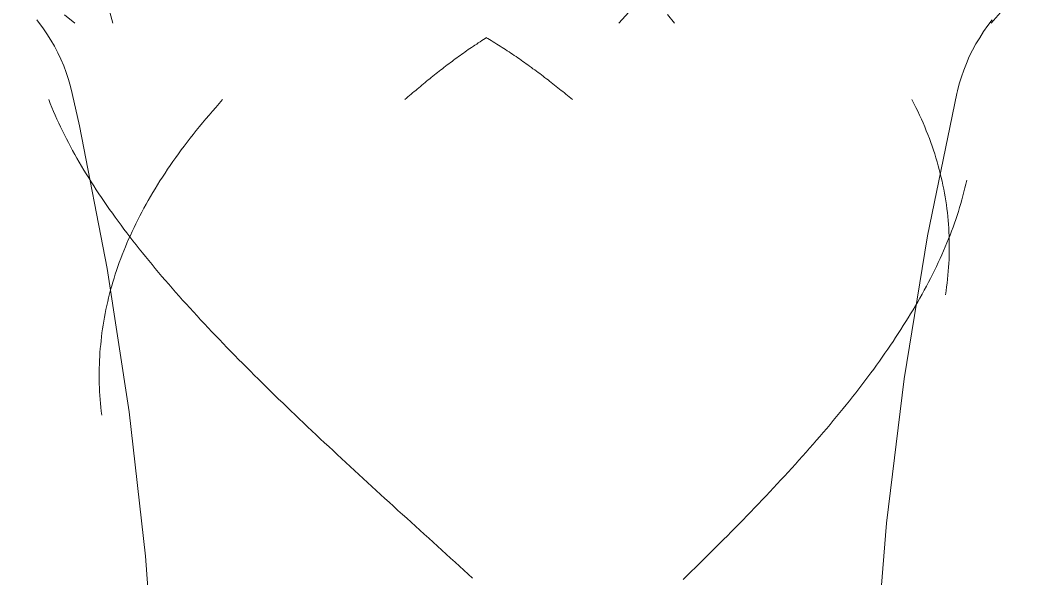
# Model space of a CAD drawing. Header units: inches. Extents: x -26493 to -10162, y -132 to 713.
# Drawn here: x -24962.08 to -24951.04, y 107.49 to 113.66 of the extents above; entities that cross this region are included whole.
import ezdxf

# ---------------------------------------------------------------- set-up
doc = ezdxf.new("R2010")
doc.units = ezdxf.units.IN
doc.header["$MEASUREMENT"] = 0
doc.layers.add('A-WALL-PATT', color=111, linetype='Continuous', lineweight=13)
doc.layers.add('Q-SPCQ', color=91, linetype='Continuous', lineweight=9)

# ---------------------------------------------------------------- blocks, each defined once
blk = doc.blocks.new('FP_65-Section 13')
at = {"layer": 'Q-SPCQ', "flags": 128}
for points in [[(-24960.607, 101.312), (-24960.53, 102.917), (-24960.519, 104.523), (-24960.571, 106.128), (-24960.688, 107.73), (-24960.868, 109.325), (-24961.112, 110.913), (-24961.42, 112.489), (-24961.499, 112.849)], [(-24951.714, 112.849), (-24952.036, 111.275), (-24952.295, 109.69), (-24952.49, 108.096), (-24952.621, 106.496), (-24952.688, 104.891), (-24952.691, 103.285), (-24952.63, 101.68), (-24952.607, 101.312)]]:
    blk.add_lwpolyline(points, dxfattribs=at)
blk = doc.blocks.new('FP_66-Section 13')
at = {"layer": 'Q-SPCQ'}
for p, q in [((-24961.76, 112.781), (-24961.743, 112.738)), ((-24959.836, 112.781), (-24959.874, 112.738)), ((-24952.209, 112.781), (-24952.187, 112.738)), ((-24961.743, 112.738), (-24961.725, 112.694)), ((-24961.725, 112.694), (-24961.707, 112.651)), ((-24961.707, 112.651), (-24961.688, 112.608)), ((-24959.949, 112.653), (-24959.986, 112.61)), ((-24959.912, 112.695), (-24959.949, 112.653)), ((-24959.874, 112.738), (-24959.912, 112.695)), ((-24952.187, 112.738), (-24952.166, 112.695)), ((-24952.166, 112.695), (-24952.145, 112.652)), ((-24952.145, 112.652), (-24952.125, 112.609)), ((-24961.688, 112.608), (-24961.669, 112.565)), ((-24961.669, 112.565), (-24961.649, 112.521)), ((-24961.649, 112.521), (-24961.628, 112.478)), ((-24960.058, 112.524), (-24960.093, 112.482)), ((-24960.023, 112.567), (-24960.058, 112.524)), ((-24959.986, 112.61), (-24960.023, 112.567)), ((-24952.125, 112.609), (-24952.105, 112.566)), ((-24952.105, 112.566), (-24952.086, 112.523)), ((-24952.086, 112.523), (-24952.068, 112.48)), ((-24961.628, 112.478), (-24961.607, 112.435)), ((-24961.607, 112.435), (-24961.586, 112.391)), ((-24960.128, 112.439), (-24960.162, 112.396)), ((-24960.093, 112.482), (-24960.128, 112.439)), ((-24952.068, 112.48), (-24952.051, 112.437)), ((-24952.051, 112.437), (-24952.034, 112.394)), ((-24961.586, 112.391), (-24961.564, 112.348)), ((-24961.564, 112.348), (-24961.542, 112.305)), ((-24961.542, 112.305), (-24961.519, 112.261)), ((-24960.229, 112.31), (-24960.261, 112.267)), ((-24960.196, 112.353), (-24960.229, 112.31)), ((-24960.162, 112.396), (-24960.196, 112.353)), ((-24952.034, 112.394), (-24952.017, 112.351)), ((-24952.017, 112.351), (-24952.001, 112.308)), ((-24952.001, 112.308), (-24951.986, 112.265)), ((-24961.519, 112.261), (-24961.495, 112.218)), ((-24961.495, 112.218), (-24961.471, 112.175)), ((-24960.293, 112.225), (-24960.325, 112.182)), ((-24960.261, 112.267), (-24960.293, 112.225)), ((-24951.986, 112.265), (-24951.971, 112.222)), ((-24951.971, 112.222), (-24951.957, 112.179)), ((-24961.471, 112.175), (-24961.447, 112.131)), ((-24961.447, 112.131), (-24961.422, 112.088)), ((-24961.422, 112.088), (-24961.396, 112.044)), ((-24960.386, 112.096), (-24960.416, 112.053)), ((-24960.355, 112.139), (-24960.386, 112.096)), ((-24960.325, 112.182), (-24960.355, 112.139)), ((-24951.957, 112.179), (-24951.944, 112.135)), ((-24951.944, 112.135), (-24951.931, 112.092)), ((-24951.931, 112.092), (-24951.919, 112.049)), ((-24961.396, 112.044), (-24961.371, 112.001)), ((-24961.371, 112.001), (-24961.344, 111.958)), ((-24960.445, 112.01), (-24960.473, 111.967)), ((-24960.416, 112.053), (-24960.445, 112.01)), ((-24951.919, 112.049), (-24951.907, 112.006)), ((-24951.907, 112.006), (-24951.896, 111.963)), ((-24961.344, 111.958), (-24961.317, 111.914)), ((-24961.317, 111.914), (-24961.29, 111.871)), ((-24961.29, 111.871), (-24961.262, 111.827)), ((-24960.529, 111.881), (-24960.556, 111.838)), ((-24960.501, 111.924), (-24960.529, 111.881)), ((-24960.473, 111.967), (-24960.501, 111.924)), ((-24951.896, 111.963), (-24951.885, 111.92)), ((-24951.885, 111.92), (-24951.876, 111.877)), ((-24951.876, 111.877), (-24951.866, 111.834)), ((-24951.603, 111.89), (-24951.613, 111.846)), ((-24961.262, 111.827), (-24961.234, 111.784)), ((-24961.234, 111.784), (-24961.205, 111.74)), ((-24960.608, 111.752), (-24960.634, 111.709)), ((-24960.582, 111.795), (-24960.608, 111.752)), ((-24960.556, 111.838), (-24960.582, 111.795)), ((-24951.866, 111.834), (-24951.858, 111.79)), ((-24951.858, 111.79), (-24951.849, 111.747)), ((-24951.849, 111.747), (-24951.842, 111.704)), ((-24951.634, 111.76), (-24951.645, 111.716)), ((-24951.623, 111.803), (-24951.634, 111.76)), ((-24951.613, 111.846), (-24951.623, 111.803)), ((-24961.205, 111.74), (-24961.176, 111.697)), ((-24961.176, 111.697), (-24961.147, 111.653)), ((-24961.147, 111.653), (-24961.117, 111.61)), ((-24960.658, 111.666), (-24960.683, 111.623)), ((-24960.634, 111.709), (-24960.658, 111.666)), ((-24951.842, 111.704), (-24951.835, 111.661)), ((-24951.835, 111.661), (-24951.828, 111.618)), ((-24951.657, 111.673), (-24951.67, 111.63)), ((-24951.645, 111.716), (-24951.657, 111.673)), ((-24961.117, 111.61), (-24961.086, 111.566)), ((-24961.086, 111.566), (-24961.055, 111.523)), ((-24960.729, 111.537), (-24960.752, 111.494)), ((-24960.706, 111.58), (-24960.729, 111.537)), ((-24960.683, 111.623), (-24960.706, 111.58)), ((-24951.828, 111.618), (-24951.823, 111.574)), ((-24951.823, 111.574), (-24951.817, 111.531)), ((-24951.817, 111.531), (-24951.813, 111.488)), ((-24951.696, 111.543), (-24951.71, 111.499)), ((-24951.683, 111.586), (-24951.696, 111.543)), ((-24951.67, 111.63), (-24951.683, 111.586)), ((-24961.055, 111.523), (-24961.024, 111.479)), ((-24961.024, 111.479), (-24960.992, 111.436)), ((-24960.992, 111.436), (-24960.96, 111.392)), ((-24960.774, 111.451), (-24960.795, 111.408)), ((-24960.752, 111.494), (-24960.774, 111.451)), ((-24951.813, 111.488), (-24951.809, 111.445)), ((-24951.809, 111.445), (-24951.805, 111.401)), ((-24951.725, 111.456), (-24951.74, 111.412)), ((-24951.71, 111.499), (-24951.725, 111.456)), ((-24960.96, 111.392), (-24960.928, 111.349)), ((-24960.928, 111.349), (-24960.895, 111.305)), ((-24960.837, 111.322), (-24960.856, 111.279)), ((-24960.816, 111.365), (-24960.837, 111.322)), ((-24960.795, 111.408), (-24960.816, 111.365)), ((-24951.805, 111.401), (-24951.802, 111.358)), ((-24951.802, 111.358), (-24951.8, 111.315)), ((-24951.8, 111.315), (-24951.798, 111.272)), ((-24951.771, 111.326), (-24951.788, 111.282)), ((-24951.755, 111.369), (-24951.771, 111.326)), ((-24951.74, 111.412), (-24951.755, 111.369)), ((-24960.895, 111.305), (-24960.861, 111.262)), ((-24960.876, 111.236), (-24960.894, 111.193)), ((-24960.856, 111.279), (-24960.876, 111.236)), ((-24960.861, 111.262), (-24960.828, 111.218)), ((-24960.828, 111.218), (-24960.794, 111.174)), ((-24951.823, 111.195), (-24951.841, 111.152)), ((-24951.805, 111.239), (-24951.823, 111.195)), ((-24951.788, 111.282), (-24951.805, 111.239)), ((-24951.798, 111.272), (-24951.797, 111.228)), ((-24951.797, 111.228), (-24951.796, 111.185)), ((-24960.93, 111.107), (-24960.947, 111.064)), ((-24960.912, 111.15), (-24960.93, 111.107)), ((-24960.894, 111.193), (-24960.912, 111.15)), ((-24960.794, 111.174), (-24960.759, 111.131)), ((-24960.759, 111.131), (-24960.724, 111.087)), ((-24960.724, 111.087), (-24960.689, 111.044)), ((-24951.86, 111.108), (-24951.879, 111.065)), ((-24951.841, 111.152), (-24951.86, 111.108)), ((-24951.797, 111.098), (-24951.798, 111.055)), ((-24951.796, 111.142), (-24951.797, 111.098)), ((-24951.796, 111.185), (-24951.796, 111.142)), ((-24960.979, 110.977), (-24960.994, 110.934)), ((-24960.963, 111.021), (-24960.979, 110.977)), ((-24960.947, 111.064), (-24960.963, 111.021)), ((-24960.689, 111.044), (-24960.653, 111)), ((-24960.653, 111), (-24960.617, 110.956)), ((-24951.919, 110.978), (-24951.939, 110.934)), ((-24951.899, 111.021), (-24951.919, 110.978)), ((-24951.879, 111.065), (-24951.899, 111.021)), ((-24951.799, 111.012), (-24951.801, 110.968)), ((-24951.798, 111.055), (-24951.799, 111.012)), ((-24961.009, 110.891), (-24961.023, 110.848)), ((-24960.994, 110.934), (-24961.009, 110.891)), ((-24960.617, 110.956), (-24960.581, 110.913)), ((-24960.581, 110.913), (-24960.544, 110.869)), ((-24960.544, 110.869), (-24960.507, 110.825)), ((-24951.96, 110.89), (-24951.982, 110.847)), ((-24951.939, 110.934), (-24951.96, 110.89)), ((-24951.807, 110.882), (-24951.811, 110.838)), ((-24951.804, 110.925), (-24951.807, 110.882)), ((-24951.801, 110.968), (-24951.804, 110.925)), ((-24961.05, 110.762), (-24961.063, 110.719)), ((-24961.037, 110.805), (-24961.05, 110.762)), ((-24961.023, 110.848), (-24961.037, 110.805)), ((-24960.507, 110.825), (-24960.47, 110.782)), ((-24960.47, 110.782), (-24960.432, 110.738)), ((-24952.027, 110.76), (-24952.05, 110.716)), ((-24952.004, 110.803), (-24952.027, 110.76)), ((-24951.982, 110.847), (-24952.004, 110.803)), ((-24951.815, 110.795), (-24951.82, 110.751)), ((-24951.811, 110.838), (-24951.815, 110.795)), ((-24961.075, 110.675), (-24961.086, 110.632)), ((-24961.063, 110.719), (-24961.075, 110.675)), ((-24960.432, 110.738), (-24960.394, 110.694)), ((-24960.394, 110.694), (-24960.356, 110.651)), ((-24960.356, 110.651), (-24960.317, 110.607)), ((-24952.073, 110.673), (-24952.097, 110.629)), ((-24952.05, 110.716), (-24952.073, 110.673)), ((-24951.831, 110.665), (-24951.838, 110.621)), ((-24951.826, 110.708), (-24951.831, 110.665)), ((-24951.82, 110.751), (-24951.826, 110.708)), ((-24961.107, 110.546), (-24961.117, 110.503)), ((-24961.097, 110.589), (-24961.107, 110.546)), ((-24961.086, 110.632), (-24961.097, 110.589)), ((-24960.317, 110.607), (-24960.278, 110.563)), ((-24960.278, 110.563), (-24960.239, 110.52)), ((-24952.146, 110.542), (-24952.172, 110.498)), ((-24952.122, 110.585), (-24952.146, 110.542)), ((-24952.097, 110.629), (-24952.122, 110.585)), ((-24961.127, 110.459), (-24961.135, 110.416)), ((-24961.117, 110.503), (-24961.127, 110.459)), ((-24960.239, 110.52), (-24960.199, 110.476)), ((-24960.199, 110.476), (-24960.159, 110.432)), ((-24960.159, 110.432), (-24960.119, 110.388)), ((-24952.197, 110.455), (-24952.224, 110.411)), ((-24952.172, 110.498), (-24952.197, 110.455)), ((-24961.151, 110.33), (-24961.158, 110.286)), ((-24961.143, 110.373), (-24961.151, 110.33)), ((-24961.135, 110.416), (-24961.143, 110.373)), ((-24960.119, 110.388), (-24960.079, 110.345)), ((-24960.079, 110.345), (-24960.038, 110.301)), ((-24952.277, 110.324), (-24952.305, 110.28)), ((-24952.25, 110.367), (-24952.277, 110.324)), ((-24952.224, 110.411), (-24952.25, 110.367)), ((-24961.165, 110.243), (-24961.171, 110.2)), ((-24961.158, 110.286), (-24961.165, 110.243)), ((-24960.038, 110.301), (-24959.997, 110.257)), ((-24959.997, 110.257), (-24959.956, 110.213)), ((-24959.956, 110.213), (-24959.914, 110.17)), ((-24952.333, 110.236), (-24952.361, 110.193)), ((-24952.305, 110.28), (-24952.333, 110.236)), ((-24961.181, 110.113), (-24961.185, 110.07)), ((-24961.176, 110.157), (-24961.181, 110.113)), ((-24961.171, 110.2), (-24961.176, 110.157)), ((-24959.914, 110.17), (-24959.872, 110.126)), ((-24959.872, 110.126), (-24959.83, 110.082)), ((-24952.419, 110.105), (-24952.448, 110.062)), ((-24952.39, 110.149), (-24952.419, 110.105)), ((-24952.361, 110.193), (-24952.39, 110.149)), ((-24961.193, 109.983), (-24961.195, 109.94)), ((-24961.189, 110.027), (-24961.193, 109.983)), ((-24961.185, 110.07), (-24961.189, 110.027)), ((-24959.83, 110.082), (-24959.788, 110.038)), ((-24959.788, 110.038), (-24959.745, 109.994)), ((-24959.745, 109.994), (-24959.702, 109.951)), ((-24952.478, 110.018), (-24952.508, 109.974)), ((-24952.448, 110.062), (-24952.478, 110.018)), ((-24961.198, 109.897), (-24961.199, 109.853)), ((-24961.195, 109.94), (-24961.198, 109.897)), ((-24959.702, 109.951), (-24959.659, 109.907)), ((-24959.659, 109.907), (-24959.616, 109.863)), ((-24952.57, 109.887), (-24952.602, 109.843)), ((-24952.539, 109.93), (-24952.57, 109.887)), ((-24952.508, 109.974), (-24952.539, 109.93)), ((-24961.199, 109.853), (-24961.201, 109.81)), ((-24961.201, 109.81), (-24961.201, 109.767)), ((-24961.201, 109.767), (-24961.201, 109.723)), ((-24959.616, 109.863), (-24959.572, 109.819)), ((-24959.572, 109.819), (-24959.529, 109.775)), ((-24959.529, 109.775), (-24959.485, 109.731)), ((-24952.633, 109.799), (-24952.666, 109.756)), ((-24952.602, 109.843), (-24952.633, 109.799)), ((-24961.201, 109.723), (-24961.201, 109.68)), ((-24961.201, 109.68), (-24961.2, 109.637)), ((-24959.485, 109.731), (-24959.44, 109.687)), ((-24959.44, 109.687), (-24959.396, 109.644)), ((-24952.731, 109.668), (-24952.765, 109.624)), ((-24952.698, 109.712), (-24952.731, 109.668)), ((-24952.666, 109.756), (-24952.698, 109.712)), ((-24961.2, 109.637), (-24961.199, 109.593)), ((-24961.199, 109.593), (-24961.197, 109.55)), ((-24961.197, 109.55), (-24961.194, 109.507)), ((-24959.396, 109.644), (-24959.351, 109.6)), ((-24959.351, 109.6), (-24959.307, 109.556)), ((-24959.307, 109.556), (-24959.262, 109.512)), ((-24952.798, 109.58), (-24952.832, 109.537)), ((-24952.765, 109.624), (-24952.798, 109.58)), ((-24961.194, 109.507), (-24961.191, 109.463)), ((-24961.191, 109.463), (-24961.188, 109.42)), ((-24959.262, 109.512), (-24959.216, 109.468)), ((-24959.216, 109.468), (-24959.171, 109.424)), ((-24952.901, 109.449), (-24952.936, 109.405)), ((-24952.867, 109.493), (-24952.901, 109.449)), ((-24952.832, 109.537), (-24952.867, 109.493)), ((-24961.188, 109.42), (-24961.184, 109.376)), ((-24961.184, 109.376), (-24961.179, 109.333)), ((-24961.179, 109.333), (-24961.174, 109.29)), ((-24959.171, 109.424), (-24959.125, 109.38)), ((-24959.125, 109.38), (-24959.08, 109.336)), ((-24959.08, 109.336), (-24959.034, 109.292)), ((-24953.007, 109.318), (-24953.043, 109.274)), ((-24952.972, 109.362), (-24953.007, 109.318)), ((-24952.936, 109.405), (-24952.972, 109.362)), ((-24959.034, 109.292), (-24958.988, 109.248)), ((-24958.988, 109.248), (-24958.942, 109.205)), ((-24953.08, 109.23), (-24953.116, 109.186)), ((-24953.043, 109.274), (-24953.08, 109.23)), ((-24958.942, 109.205), (-24958.895, 109.161)), ((-24958.895, 109.161), (-24958.849, 109.117)), ((-24958.849, 109.117), (-24958.802, 109.073)), ((-24953.191, 109.099), (-24953.228, 109.055)), ((-24953.153, 109.142), (-24953.191, 109.099)), ((-24953.116, 109.186), (-24953.153, 109.142)), ((-24958.802, 109.073), (-24958.755, 109.029)), ((-24958.755, 109.029), (-24958.708, 108.985)), ((-24953.266, 109.011), (-24953.304, 108.967)), ((-24953.228, 109.055), (-24953.266, 109.011)), ((-24958.708, 108.985), (-24958.661, 108.941)), ((-24958.661, 108.941), (-24958.614, 108.897)), ((-24958.614, 108.897), (-24958.567, 108.853)), ((-24953.381, 108.879), (-24953.42, 108.835)), ((-24953.343, 108.923), (-24953.381, 108.879)), ((-24953.304, 108.967), (-24953.343, 108.923)), ((-24958.567, 108.853), (-24958.52, 108.809)), ((-24958.52, 108.809), (-24958.472, 108.765)), ((-24953.46, 108.791), (-24953.499, 108.748)), ((-24953.42, 108.835), (-24953.46, 108.791)), ((-24958.472, 108.765), (-24958.425, 108.721)), ((-24958.425, 108.721), (-24958.377, 108.677)), ((-24958.377, 108.677), (-24958.329, 108.633)), ((-24953.579, 108.66), (-24953.619, 108.616)), ((-24953.539, 108.704), (-24953.579, 108.66)), ((-24953.499, 108.748), (-24953.539, 108.704)), ((-24958.329, 108.633), (-24958.281, 108.589)), ((-24958.281, 108.589), (-24958.233, 108.545)), ((-24958.233, 108.545), (-24958.185, 108.501)), ((-24953.66, 108.572), (-24953.701, 108.528)), ((-24953.619, 108.616), (-24953.66, 108.572)), ((-24958.185, 108.501), (-24958.137, 108.457)), ((-24958.137, 108.457), (-24958.089, 108.413)), ((-24953.783, 108.44), (-24953.824, 108.396)), ((-24953.742, 108.484), (-24953.783, 108.44)), ((-24953.701, 108.528), (-24953.742, 108.484)), ((-24958.089, 108.413), (-24958.041, 108.369)), ((-24958.041, 108.369), (-24957.992, 108.325)), ((-24957.992, 108.325), (-24957.944, 108.281)), ((-24953.866, 108.352), (-24953.908, 108.308)), ((-24953.824, 108.396), (-24953.866, 108.352)), ((-24957.944, 108.281), (-24957.896, 108.236)), ((-24957.896, 108.236), (-24957.847, 108.192)), ((-24953.993, 108.22), (-24954.035, 108.176)), ((-24953.95, 108.264), (-24953.993, 108.22)), ((-24953.908, 108.308), (-24953.95, 108.264)), ((-24957.847, 108.192), (-24957.799, 108.148)), ((-24957.799, 108.148), (-24957.75, 108.104)), ((-24957.75, 108.104), (-24957.702, 108.06)), ((-24954.078, 108.132), (-24954.121, 108.088)), ((-24954.035, 108.176), (-24954.078, 108.132)), ((-24957.702, 108.06), (-24957.653, 108.016)), ((-24957.653, 108.016), (-24957.605, 107.972)), ((-24954.208, 108), (-24954.251, 107.956)), ((-24954.164, 108.044), (-24954.208, 108)), ((-24954.121, 108.088), (-24954.164, 108.044)), ((-24957.605, 107.972), (-24957.556, 107.928)), ((-24957.556, 107.928), (-24957.507, 107.884)), ((-24957.507, 107.884), (-24957.459, 107.84)), ((-24954.295, 107.912), (-24954.339, 107.868)), ((-24954.251, 107.956), (-24954.295, 107.912)), ((-24957.459, 107.84), (-24957.41, 107.796)), ((-24957.41, 107.796), (-24957.361, 107.751)), ((-24954.427, 107.78), (-24954.472, 107.736)), ((-24954.383, 107.824), (-24954.427, 107.78)), ((-24954.339, 107.868), (-24954.383, 107.824)), ((-24957.361, 107.751), (-24957.313, 107.707)), ((-24957.313, 107.707), (-24957.264, 107.663)), ((-24957.264, 107.663), (-24957.216, 107.619)), ((-24954.516, 107.692), (-24954.561, 107.648)), ((-24954.472, 107.736), (-24954.516, 107.692)), ((-24957.216, 107.619), (-24957.167, 107.575)), ((-24957.167, 107.575), (-24957.118, 107.531)), ((-24954.651, 107.56), (-24954.696, 107.516)), ((-24954.606, 107.604), (-24954.651, 107.56)), ((-24954.561, 107.648), (-24954.606, 107.604)), ((-24957.118, 107.531), (-24957.07, 107.487)), ((-24954.696, 107.516), (-24954.741, 107.472))]:
    blk.add_line(p, q, dxfattribs=at)
blk = doc.blocks.new('FP_68-Section 13')
at = {"layer": 'Q-SPCQ'}
for p, q in [((-24961.083, 113.748), (-24961.052, 113.625)), ((-24955.34, 113.748), (-24955.451, 113.625)), ((-24951.228, 113.743), (-24951.334, 113.625)), ((-24961.584, 113.72), (-24961.471, 113.625)), ((-24954.914, 113.722), (-24954.835, 113.625))]:
    blk.add_line(p, q, dxfattribs=at)
blk = doc.blocks.new('FP_69-Section 13')
at = {"layer": 'Q-SPCQ', "flags": 128}
for points in [[(-24961.499, 112.849), (-24961.518, 112.926), (-24961.54, 113.003), (-24961.566, 113.079), (-24961.594, 113.154), (-24961.625, 113.228), (-24961.66, 113.3), (-24961.697, 113.371), (-24961.737, 113.44), (-24961.779, 113.508), (-24961.824, 113.574), (-24961.872, 113.638), (-24961.891, 113.662)], [(-24951.322, 113.662), (-24951.371, 113.599), (-24951.417, 113.533), (-24951.46, 113.466), (-24951.501, 113.398), (-24951.54, 113.327), (-24951.575, 113.256), (-24951.607, 113.182), (-24951.637, 113.108), (-24951.663, 113.033), (-24951.687, 112.956), (-24951.707, 112.879), (-24951.714, 112.849)]]:
    blk.add_lwpolyline(points, dxfattribs=at)
blk = doc.blocks.new('FP_70-Section 13')
at = {"layer": 'Q-SPCQ'}
for p, q in [((-24957.007, 113.409), (-24957.025, 113.396)), ((-24956.988, 113.421), (-24957.007, 113.409)), ((-24956.969, 113.433), (-24956.988, 113.421)), ((-24956.95, 113.445), (-24956.969, 113.433)), ((-24956.931, 113.457), (-24956.95, 113.445)), ((-24956.912, 113.469), (-24956.931, 113.457)), ((-24956.923, 113.469), (-24956.902, 113.457)), ((-24956.902, 113.457), (-24956.882, 113.445)), ((-24956.882, 113.445), (-24956.863, 113.433)), ((-24956.863, 113.433), (-24956.843, 113.421)), ((-24956.843, 113.421), (-24956.823, 113.409)), ((-24956.823, 113.409), (-24956.803, 113.396)), ((-24957.172, 113.296), (-24957.19, 113.283)), ((-24957.154, 113.309), (-24957.172, 113.296)), ((-24957.136, 113.322), (-24957.154, 113.309)), ((-24957.118, 113.334), (-24957.136, 113.322)), ((-24957.099, 113.347), (-24957.118, 113.334)), ((-24957.081, 113.359), (-24957.099, 113.347)), ((-24957.062, 113.372), (-24957.081, 113.359)), ((-24957.044, 113.384), (-24957.062, 113.372)), ((-24957.025, 113.396), (-24957.044, 113.384)), ((-24956.803, 113.396), (-24956.783, 113.384)), ((-24956.783, 113.384), (-24956.764, 113.372)), ((-24956.764, 113.372), (-24956.744, 113.359)), ((-24956.744, 113.359), (-24956.725, 113.347)), ((-24956.725, 113.347), (-24956.705, 113.334)), ((-24956.705, 113.334), (-24956.686, 113.322)), ((-24956.686, 113.322), (-24956.667, 113.309)), ((-24956.667, 113.309), (-24956.647, 113.296)), ((-24956.647, 113.296), (-24956.628, 113.283)), ((-24957.316, 113.191), (-24957.334, 113.178)), ((-24957.298, 113.204), (-24957.316, 113.191)), ((-24957.28, 113.218), (-24957.298, 113.204)), ((-24957.262, 113.231), (-24957.28, 113.218)), ((-24957.245, 113.244), (-24957.262, 113.231)), ((-24957.227, 113.257), (-24957.245, 113.244)), ((-24957.208, 113.27), (-24957.227, 113.257)), ((-24957.19, 113.283), (-24957.208, 113.27)), ((-24956.628, 113.283), (-24956.609, 113.27)), ((-24956.609, 113.27), (-24956.59, 113.257)), ((-24956.59, 113.257), (-24956.571, 113.244)), ((-24956.571, 113.244), (-24956.552, 113.231)), ((-24956.552, 113.231), (-24956.533, 113.218)), ((-24956.533, 113.218), (-24956.514, 113.204)), ((-24956.514, 113.204), (-24956.495, 113.191)), ((-24956.495, 113.191), (-24956.476, 113.178)), ((-24957.457, 113.082), (-24957.475, 113.068)), ((-24957.44, 113.096), (-24957.457, 113.082)), ((-24957.422, 113.11), (-24957.44, 113.096)), ((-24957.405, 113.123), (-24957.422, 113.11)), ((-24957.387, 113.137), (-24957.405, 113.123)), ((-24957.369, 113.15), (-24957.387, 113.137)), ((-24957.352, 113.164), (-24957.369, 113.15)), ((-24957.334, 113.178), (-24957.352, 113.164)), ((-24956.476, 113.178), (-24956.458, 113.164)), ((-24956.458, 113.164), (-24956.439, 113.15)), ((-24956.439, 113.15), (-24956.42, 113.137)), ((-24956.42, 113.137), (-24956.402, 113.123)), ((-24956.402, 113.123), (-24956.383, 113.11)), ((-24956.383, 113.11), (-24956.365, 113.096)), ((-24956.365, 113.096), (-24956.346, 113.082)), ((-24956.346, 113.082), (-24956.328, 113.068)), ((-24957.596, 112.969), (-24957.614, 112.955)), ((-24957.579, 112.984), (-24957.596, 112.969)), ((-24957.562, 112.998), (-24957.579, 112.984)), ((-24957.544, 113.012), (-24957.562, 112.998)), ((-24957.527, 113.026), (-24957.544, 113.012)), ((-24957.51, 113.04), (-24957.527, 113.026)), ((-24957.492, 113.054), (-24957.51, 113.04)), ((-24957.475, 113.068), (-24957.492, 113.054)), ((-24956.328, 113.068), (-24956.309, 113.054)), ((-24956.309, 113.054), (-24956.291, 113.04)), ((-24956.291, 113.04), (-24956.273, 113.026)), ((-24956.273, 113.026), (-24956.254, 113.012)), ((-24956.254, 113.012), (-24956.236, 112.998)), ((-24956.236, 112.998), (-24956.218, 112.984)), ((-24956.218, 112.984), (-24956.2, 112.969)), ((-24956.2, 112.969), (-24956.182, 112.955)), ((-24957.734, 112.854), (-24957.751, 112.84)), ((-24957.717, 112.869), (-24957.734, 112.854)), ((-24957.7, 112.883), (-24957.717, 112.869)), ((-24957.682, 112.898), (-24957.7, 112.883)), ((-24957.665, 112.912), (-24957.682, 112.898)), ((-24957.648, 112.927), (-24957.665, 112.912)), ((-24957.631, 112.941), (-24957.648, 112.927)), ((-24957.614, 112.955), (-24957.631, 112.941)), ((-24956.182, 112.955), (-24956.163, 112.941)), ((-24956.163, 112.941), (-24956.145, 112.927)), ((-24956.145, 112.927), (-24956.127, 112.912)), ((-24956.127, 112.912), (-24956.109, 112.898)), ((-24956.109, 112.898), (-24956.091, 112.883)), ((-24956.091, 112.883), (-24956.073, 112.869)), ((-24956.073, 112.869), (-24956.055, 112.854)), ((-24956.055, 112.854), (-24956.037, 112.84)), ((-24957.802, 112.796), (-24957.819, 112.781)), ((-24957.785, 112.81), (-24957.802, 112.796)), ((-24957.768, 112.825), (-24957.785, 112.81)), ((-24957.751, 112.84), (-24957.768, 112.825)), ((-24956.037, 112.84), (-24956.019, 112.825)), ((-24956.019, 112.825), (-24956.001, 112.81)), ((-24956.001, 112.81), (-24955.983, 112.796)), ((-24955.983, 112.796), (-24955.966, 112.781))]:
    blk.add_line(p, q, dxfattribs=at)
blk = doc.blocks.new('Basketball_Backstop-Performance_Sports_Systems-3103-Ceiling_Hung - 27_-0_ to 27_-11 7_8_-706978-Section 13')
at = {"layer": 'Q-SPCQ'}
for name in ['FP_68-Section 13', 'FP_69-Section 13', 'FP_70-Section 13', 'FP_66-Section 13', 'FP_65-Section 13']:
    blk.add_blockref(name, (0, 0), dxfattribs=at)

msp = doc.modelspace()

# ---------------------------------------------------------------- hatches: boundary and pattern name
at = {"layer": 'A-WALL-PATT', "lineweight": 9}
h = msp.add_hatch(dxfattribs=at)
h.set_pattern_fill('FP_2', color=256, style=0, pattern_type=2)
h.set_pattern_definition([(90, (-25782.72, 0.33), (96.333, -6e-15), [96, -0.333]), (90, (-25830.56, 0.33), (96.333, -6e-15), [96, -0.333]), (0, (-25878.72, 48.33), (0, -96.333), [47.833, -48.5]), (0, (-25878.72, 48.67), (0, -96.333), [47.833, -48.5]), (0, (-25830.72, 0), (0, -96.333), [48, -48.333]), (0, (-25830.56, 0.33), (0, -96.333), [47.833, -48.5]), (90, (-25782.39, 48.67), (96.333, -6e-15), [47.667, -48.666]), (90, (-25830.89, 48.67), (96.333, -6e-15), [47.667, -48.666]), (90, (-25782.39, 0), (96.333, -6e-15), [48.333, -48]), (90, (-25830.89, 0), (96.333, -6e-15), [48.333, -48])])
h.paths.add_polyline_path([(-24763.328, 119.125), (-24763.4, 119.167), (-24763.343, 119.215)], flags=0)
h.paths.add_polyline_path([(-24780.703, 120.312), (-24780.749, 120.312), (-24780.867, 120.312)], flags=0)
h.paths.add_polyline_path([(-24630.89, 0), (-24630.89, 96), (-24539.39, 96), (-24539.39, 171.23), (-24731.179, 171.23), (-24749.871, 135.416), (-24750.384, 135.625), (-24752.328, 135.625), (-24752.364, 130.75), (-24752.453, 130.75), (-24752.485, 128), (-24755.89, 128), (-24755.932, 128.437), (-24756.078, 128.437), (-24756.082, 128.75), (-24756.453, 128.75), (-24756.453, 128.312), (-24756.203, 128.312), (-24756.203, 128.125), (-24756.453, 128.125), (-24756.401, 120.241), (-24756.102, 120.2), (-24755.949, 120), (-24756.133, 119.798), (-24756.453, 119.75), (-24756.453, 116), (-24763.078, 116), (-24763.078, 119.125), (-24763.328, 119.125), (-24763.328, 119.312), (-24763.078, 119.317), (-24763.078, 119.75), (-24763.453, 119.75), (-24763.453, 119.437), (-24763.64, 119.437), (-24763.64, 118.813), (-24766.203, 118.813), (-24766.239, 118.688), (-24767.703, 118.688), (-24767.703, 118.563), (-24767.953, 118.563), (-24767.953, 118.688), (-24770.89, 117.325), (-24770.89, 114), (-24773.39, 114), (-24773.39, 114.312), (-24775.229, 114.312), (-24777.306, 116.39), (-24777.262, 116.434), (-24778.64, 117.812), (-24778.64, 119.812), (-24779.044, 119.8), (-24779.132, 119.728), (-24779.436, 119.581), (-24781.113, 116.682), (-24782.434, 114.727), (-24783.373, 113.461), (-24783.558, 113.069), (-24783.684, 112.476), (-24784.433, 107.569), (-24784.601, 104.823), (-24784.576, 101.312), (-24792.454, 101.312), (-24792.473, 106.007), (-24792.755, 108.856), (-24793.514, 113.208), (-24793.964, 113.934), (-24795.199, 115.57), (-24796.72, 118.011), (-24797.671, 119.695), (-24797.899, 119.728), (-24797.942, 119.742), (-24798.14, 120), (-24797.899, 120.272), (-24797.617, 120.301), (-24796.834, 120.291), (-24795.936, 120.292), (-24794.321, 120.287), (-24791.179, 120.303), (-24789.828, 120.278), (-24788.106, 120.302), (-24786.044, 120.296), (-24784.222, 120.306), (-24773.39, 120.312), (-24773.39, 145.856), (-24791.102, 171.23), (-24810.39, 171.23), (-24810.39, 0), (-24705.026, 0)], flags=0)
h.paths.add_polyline_path([(-25726.39, 0), (-25695.39, 0), (-25695.39, 171.23), (-25726.39, 171.23), (-25726.39, 95.183)], flags=0)
h.paths.add_polyline_path([(-25677.39, 0), (-25563.89, 0), (-25563.89, 96), (-25491.89, 96), (-25491.89, 0), (-25406.39, 0), (-25406.39, 171.23), (-25612.717, 171.23), (-25614.923, 164.313), (-25610.236, 164.313), (-25610.208, 160.188), (-25610.049, 160.188), (-25610.049, 157.563), (-25588.174, 157.563), (-25588.174, 156), (-25586.174, 156), (-25586.174, 114), (-25616.647, 114), (-25617.152, 113.22), (-25617.342, 112.501), (-25617.95, 109.038), (-25618.237, 104.578), (-25618.174, 101.312), (-25626.174, 101.312), (-25626.111, 105.33), (-25626.435, 109.247), (-25627.16, 113.116), (-25627.349, 113.489), (-25627.729, 114), (-25658.174, 114), (-25658.174, 156), (-25656.174, 156), (-25656.174, 157.563), (-25634.299, 157.563), (-25634.265, 160.188), (-25634.111, 160.188), (-25634.079, 164.313), (-25629.425, 164.313), (-25631.631, 171.23), (-25677.39, 171.23), (-25677.39, 28.948)], flags=0)
h.paths.add_polyline_path([(-24862.89, 0), (-24828.39, 0), (-24828.39, 171.23), (-24947.149, 171.23), (-24949.355, 164.313), (-24944.669, 164.313), (-24944.641, 160.188), (-24944.482, 160.188), (-24944.482, 157.563), (-24922.607, 157.563), (-24922.607, 156), (-24920.607, 156), (-24920.607, 114), (-24951.08, 114), (-24951.576, 113.245), (-24951.775, 112.501), (-24952.382, 109.038), (-24952.669, 104.578), (-24952.607, 101.312), (-24960.607, 101.312), (-24960.544, 105.33), (-24960.867, 109.247), (-24961.592, 113.116), (-24961.782, 113.489), (-24962.134, 114), (-24992.607, 114), (-24992.607, 156), (-24990.607, 156), (-24990.607, 157.563), (-24968.732, 157.563), (-24968.698, 160.188), (-24968.544, 160.188), (-24968.512, 164.313), (-24963.858, 164.313), (-24966.064, 171.23), (-25099.39, 171.23), (-25099.39, 0), (-24940.89, 0), (-24940.89, 99), (-24862.89, 99), (-24862.89, 94.774)], flags=0)
h.paths.add_polyline_path([(-25388.39, 0), (-25165.39, 0), (-25165.39, 96), (-25117.39, 96), (-25117.39, 171.23), (-25388.39, 171.23), (-25388.39, 65.568)], flags=0)
h.paths.add_polyline_path([(-23046.226, 96), (-22801.255, 96), (-22801.255, 171.23), (-23076.39, 171.23), (-23076.39, 96)], flags=0)
h.paths.add_polyline_path([(-24521.39, 96), (-24250.39, 96), (-24250.39, 171.23), (-24521.39, 171.23), (-24521.39, 101.471)], flags=0)
h.paths.add_polyline_path([(-24232.39, 96), (-23961.39, 96), (-23961.39, 171.23), (-24232.39, 171.23), (-24232.39, 116.601)], flags=0)
h.paths.add_polyline_path([(-23943.39, 96), (-23672.39, 96), (-23672.39, 171.23), (-23943.39, 171.23), (-23943.39, 131.73)], flags=0)
h.paths.add_polyline_path([(-23094.39, 96), (-23094.39, 171.23), (-23365.39, 171.23), (-23365.39, 96), (-23115.342, 96)], flags=0)
h.paths.add_polyline_path([(-23654.39, 96), (-23383.39, 96), (-23383.39, 171.23), (-23654.39, 171.23), (-23654.39, 146.86)], flags=0)
h.paths.add_polyline_path([(-24763.409, 119.136), (-24763.549, 119.217), (-24763.391, 119.317), (-24763.406, 119.167)], flags=0)
h.paths.add_polyline_path([(-24763.549, 119.217), (-24763.549, 119.3), (-24763.484, 119.281)], flags=0)
h.paths.add_polyline_path([(-24763.598, 119.281), (-24763.598, 119.36), (-24763.549, 119.31)], flags=0)
h.paths.add_polyline_path([(-24763.63, 119.357), (-24763.598, 119.43), (-24763.561, 119.375), (-24763.598, 119.365)], flags=0)
h.paths.add_polyline_path([(-24763.328, 134.812), (-24763.4, 134.854), (-24763.359, 135), (-24763.33, 134.823)], flags=0)
h.paths.add_polyline_path([(-24763.453, 120.25), (-24763.078, 120.25), (-24763.078, 120.687), (-24763.328, 120.687), (-24763.328, 120.875), (-24763.078, 120.908), (-24763.129, 128.76), (-24763.428, 128.799), (-24763.581, 129), (-24763.428, 129.2), (-24763.078, 129.25), (-24763.078, 134.812), (-24763.328, 134.823), (-24763.328, 135), (-24763.078, 135.03), (-24763.078, 135.437), (-24763.453, 135.437), (-24763.453, 135.125), (-24763.64, 135.125), (-24763.64, 134.687), (-24763.89, 134.687), (-24763.862, 123.063), (-24763.801, 123.063), (-24763.765, 122.563), (-24763.64, 122.563), (-24763.598, 120.562), (-24763.453, 120.562)], flags=0)
h.paths.add_polyline_path([(-24770.89, 120.384), (-24767.953, 121.752), (-24767.953, 121.813), (-24767.703, 121.813), (-24767.703, 137.708), (-24771.14, 142.632), (-24771.14, 122), (-24770.89, 122), (-24770.89, 121.688)], flags=0)
h.paths.add_polyline_path([(-24763.64, 120.562), (-24763.598, 120.635), (-24763.549, 120.578), (-24763.63, 120.564)], flags=0)
h.paths.add_polyline_path([(-24763.549, 120.783), (-24763.406, 120.833), (-24763.453, 120.715), (-24763.484, 120.737)], flags=0)
h.paths.add_polyline_path([(-24763.598, 120.719), (-24763.549, 120.783), (-24763.484, 120.676), (-24763.549, 120.7)], flags=0)
h.paths.add_polyline_path([(-24763.436, 120.625), (-24763.63, 120.643), (-24763.549, 120.69), (-24763.448, 120.632)], flags=0)
h.paths.add_polyline_path([(-24763.36, 120.683), (-24763.39, 120.867), (-24763.328, 120.875), (-24763.343, 120.785)], flags=0)
h.paths.add_polyline_path([(-24765.89, 122.688), (-24765.828, 123.063), (-24765.765, 123.063), (-24765.765, 134.687), (-24766.203, 134.687), (-24766.203, 123.063), (-24765.89, 123.063), (-24765.89, 122.813)], flags=0)
h.paths.add_polyline_path([(-24755.932, 128.281), (-24755.982, 128.364), (-24755.901, 128.357)], flags=0)
h.paths.add_polyline_path([(-24755.982, 128.217), (-24756.046, 128.324), (-24755.932, 128.281)], flags=0)
h.paths.add_polyline_path([(-24756.122, 128.136), (-24756.078, 128.285), (-24755.982, 128.217), (-24756.078, 128.154)], flags=0)
h.paths.add_polyline_path([(-24756.203, 128.125), (-24756.14, 128.204), (-24756.14, 128.133)], flags=0)
h.paths.add_polyline_path([(-24755.901, 128.357), (-24755.982, 128.422), (-24755.89, 128.437)], flags=0)
h.paths.add_polyline_path([(-24756.082, 129.25), (-24756.078, 129.25), (-24756.078, 129.562), (-24756.078, 129.596), (-24756.015, 129.671), (-24756.046, 129.719), (-24756.139, 129.687), (-24756.171, 129.687), (-24756.203, 129.687), (-24756.453, 129.683), (-24756.453, 129.25)], flags=0)
h.paths.add_polyline_path([(-24755.89, 129.562), (-24755.89, 130), (-24754.328, 130), (-24754.328, 130.75), (-24754.453, 130.75), (-24754.417, 137.75), (-24754.328, 137.75), (-24754.328, 171.23), (-24756.453, 171.23), (-24756.401, 162.241), (-24756.102, 162.2), (-24755.949, 162), (-24756.133, 161.798), (-24756.453, 161.75), (-24756.401, 135.928), (-24756.102, 135.888), (-24755.949, 135.687), (-24756.133, 135.485), (-24756.453, 135.438), (-24756.453, 129.875), (-24756.046, 129.833), (-24755.932, 129.719), (-24755.901, 129.643)], flags=0)
h.paths.add_polyline_path([(-24763.409, 134.823), (-24763.549, 134.904), (-24763.392, 135), (-24763.406, 134.854)], flags=0)
h.paths.add_polyline_path([(-24763.549, 134.904), (-24763.549, 134.987), (-24763.484, 134.969)], flags=0)
h.paths.add_polyline_path([(-24763.598, 134.969), (-24763.598, 135.047), (-24763.549, 134.997)], flags=0)
h.paths.add_polyline_path([(-24763.63, 135.044), (-24763.598, 135.118), (-24763.561, 135.062), (-24763.598, 135.052)], flags=0)
h.paths.add_polyline_path([(-24763.328, 161.125), (-24763.4, 161.167), (-24763.359, 161.312), (-24763.33, 161.136)], flags=0)
h.paths.add_polyline_path([(-24763.078, 135.937), (-24763.078, 136.375), (-24763.328, 136.375), (-24763.328, 136.562), (-24763.078, 136.595), (-24763.078, 161.125), (-24763.328, 161.136), (-24763.328, 161.312), (-24763.078, 161.317), (-24763.078, 161.75), (-24763.453, 161.75), (-24763.453, 161.437), (-24763.64, 161.437), (-24763.64, 160.438), (-24763.765, 160.438), (-24763.765, 161.75), (-24763.89, 161.75), (-24763.844, 160.188), (-24763.765, 160.188), (-24763.715, 148.938), (-24763.64, 148.938), (-24763.64, 148.438), (-24763.767, 148.389), (-24763.856, 147.188), (-24763.89, 147.188), (-24763.89, 136.687), (-24763.64, 136.687), (-24763.598, 136.25), (-24763.453, 136.25), (-24763.448, 135.937), (-24763.328, 135.937)], flags=0)
h.paths.add_polyline_path([(-24763.64, 136.25), (-24763.598, 136.323), (-24763.549, 136.265), (-24763.63, 136.252)], flags=0)
h.paths.add_polyline_path([(-24763.549, 136.471), (-24763.406, 136.521), (-24763.453, 136.403), (-24763.484, 136.425)], flags=0)
h.paths.add_polyline_path([(-24763.598, 136.406), (-24763.549, 136.471), (-24763.484, 136.364), (-24763.549, 136.388)], flags=0)
h.paths.add_polyline_path([(-24763.436, 136.312), (-24763.63, 136.331), (-24763.549, 136.378), (-24763.448, 136.32)], flags=0)
h.paths.add_polyline_path([(-24763.36, 136.371), (-24763.39, 136.554), (-24763.328, 136.562), (-24763.343, 136.472)], flags=0)
h.paths.add_polyline_path([(-24766.038, 136.687), (-24765.765, 136.687), (-24765.817, 147.188), (-24766.203, 147.188), (-24766.167, 136.687), (-24766.041, 136.687)], flags=0)
h.paths.add_polyline_path([(-24751.327, 137.375), (-24750.929, 137.375), (-24733.293, 171.23), (-24752.453, 171.23), (-24752.453, 137.75), (-24752.328, 137.75), (-24752.28, 137.375), (-24751.394, 137.375)], flags=0)
h.paths.add_polyline_path([(-24767.703, 138.144), (-24767.703, 154.313), (-24770.453, 154.262), (-24770.601, 154.099), (-24770.64, 153.938), (-24770.64, 152.563), (-24770.89, 152.563), (-24770.89, 148), (-24771.14, 148), (-24771.14, 143.069), (-24770.437, 142.061)], flags=0)
h.paths.add_polyline_path([(-24767.981, 154.575), (-24767.942, 154.75), (-24767.813, 154.672), (-24767.89, 154.613)], flags=0)
h.paths.add_polyline_path([(-24768.078, 154.563), (-24768.027, 154.75), (-24767.984, 154.575)], flags=0)
h.paths.add_polyline_path([(-24773.39, 146.292), (-24773.39, 156), (-24770.89, 156), (-24770.858, 154.125), (-24770.707, 154.379), (-24770.427, 154.541), (-24769.823, 154.563), (-24769.703, 154.563), (-24769.703, 154.75), (-24768.078, 154.75), (-24768.078, 154.563), (-24767.703, 154.563), (-24767.753, 154.938), (-24767.89, 154.938), (-24767.89, 157.563), (-24767.703, 157.563), (-24767.666, 160.188), (-24766.015, 160.188), (-24765.985, 160.313), (-24765.765, 160.313), (-24765.733, 164.313), (-24763.89, 164.313), (-24763.89, 162.25), (-24763.765, 162.25), (-24763.765, 164.313), (-24763.64, 164.313), (-24763.598, 162.562), (-24763.453, 162.562), (-24763.448, 162.25), (-24763.078, 162.25), (-24763.078, 162.687), (-24763.328, 162.687), (-24763.328, 162.875), (-24763.078, 162.908), (-24763.078, 171.23), (-24790.797, 171.23), (-24773.709, 146.749)], flags=0)
h.paths.add_polyline_path([(-24767.716, 154.84), (-24767.813, 154.91), (-24767.703, 154.938), (-24767.715, 154.844)], flags=0)
h.paths.add_polyline_path([(-24767.753, 154.75), (-24767.813, 154.842), (-24767.716, 154.84)], flags=0)
h.paths.add_polyline_path([(-24767.813, 154.672), (-24767.841, 154.775), (-24767.753, 154.75)], flags=0)
h.paths.add_polyline_path([(-25629.675, 157.563), (-25629.641, 157.578), (-25629.774, 157.68), (-25629.675, 157.725), (-25629.985, 157.623), (-25629.985, 157.563), (-25629.721, 157.563)], flags=0)
h.paths.add_polyline_path([(-25614.322, 157.563), (-25614.408, 157.658), (-25614.736, 157.745), (-25614.574, 157.68), (-25614.707, 157.563), (-25614.328, 157.563)], flags=0)
h.paths.add_polyline_path([(-25628.799, 157.563), (-25627.278, 157.578), (-25628.11, 160.188), (-25632.049, 160.188), (-25632.049, 157.938), (-25628.799, 157.938), (-25628.799, 157.578)], flags=0)
h.paths.add_polyline_path([(-25615.549, 157.563), (-25615.549, 157.938), (-25612.299, 157.938), (-25612.299, 160.188), (-25616.238, 160.188), (-25617.075, 157.563)], flags=0)
h.paths.add_polyline_path([(-24964.263, 157.563), (-24964.073, 157.578), (-24964.213, 157.681), (-24964.108, 157.725), (-24964.417, 157.623), (-24964.417, 157.563), (-24964.319, 157.563)], flags=0)
h.paths.add_polyline_path([(-24963.232, 157.563), (-24961.71, 157.578), (-24962.542, 160.188), (-24966.482, 160.188), (-24966.482, 157.938), (-24963.232, 157.938), (-24963.232, 157.578)], flags=0)
h.paths.add_polyline_path([(-24949.982, 157.938), (-24949.06, 157.658), (-24949.105, 157.563), (-24948.761, 157.578), (-24948.894, 157.68), (-24949.169, 157.745)], flags=0)
h.paths.add_polyline_path([(-24951.508, 157.563), (-24949.982, 157.578), (-24949.982, 157.938), (-24946.732, 157.938), (-24946.732, 160.188), (-24950.671, 160.188), (-24951.503, 157.578)], flags=0)
h.paths.add_polyline_path([(-24763.409, 161.136), (-24763.549, 161.217), (-24763.392, 161.312), (-24763.406, 161.167)], flags=0)
h.paths.add_polyline_path([(-24763.549, 161.217), (-24763.549, 161.3), (-24763.484, 161.281)], flags=0)
h.paths.add_polyline_path([(-24763.598, 161.281), (-24763.598, 161.36), (-24763.549, 161.31)], flags=0)
h.paths.add_polyline_path([(-24763.63, 161.357), (-24763.598, 161.43), (-24763.561, 161.375), (-24763.598, 161.365)], flags=0)
h.paths.add_polyline_path([(-24763.64, 162.562), (-24763.598, 162.635), (-24763.549, 162.578), (-24763.63, 162.564)], flags=0)
h.paths.add_polyline_path([(-24763.549, 162.783), (-24763.406, 162.833), (-24763.453, 162.715), (-24763.484, 162.737)], flags=0)
h.paths.add_polyline_path([(-24763.598, 162.719), (-24763.549, 162.783), (-24763.484, 162.676), (-24763.549, 162.7)], flags=0)
h.paths.add_polyline_path([(-24763.436, 162.625), (-24763.63, 162.643), (-24763.549, 162.69), (-24763.448, 162.632)], flags=0)
h.paths.add_polyline_path([(-24763.36, 162.683), (-24763.39, 162.867), (-24763.33, 162.864), (-24763.359, 162.687)], flags=0)
h.paths.add_polyline_path([(-25618.194, 164.313), (-25615.988, 171.23), (-25618.861, 171.23), (-25618.861, 164.313)], flags=0)
h.paths.add_polyline_path([(-24953.294, 164.313), (-24952.627, 164.313), (-24950.42, 171.23), (-24953.294, 171.23), (-24953.294, 165.501)], flags=0)
h.paths.add_polyline_path([(-24959.919, 164.313), (-24959.919, 171.23), (-24962.793, 171.23), (-24960.587, 164.313)], flags=0)
h.paths.add_polyline_path([(-25625.486, 164.313), (-25625.486, 171.23), (-25628.36, 171.23), (-25626.154, 164.313)], flags=0)
h.paths.add_polyline_path([(-25257.959, 172.088), (-25117.39, 172.088), (-25117.39, 192), (-25388.39, 192), (-25388.39, 172.088), (-25292.517, 172.088)], flags=0)
h.paths.add_polyline_path([(-23149.901, 172.088), (-23094.39, 172.088), (-23094.39, 192), (-23365.39, 192), (-23365.39, 172.088), (-23172.49, 172.088)], flags=0)
h.paths.add_polyline_path([(-25598.728, 172.088), (-25406.39, 172.088), (-25406.39, 192), (-25606.093, 192), (-25612.443, 172.088), (-25603.542, 172.088)], flags=0)
h.paths.add_polyline_path([(-25618.861, 172.088), (-25615.714, 172.088), (-25609.364, 192), (-25618.861, 192), (-25618.861, 173.599)], flags=0)
h.paths.add_polyline_path([(-23076.39, 172.088), (-22801.255, 172.088), (-22801.255, 192), (-23076.39, 192), (-23076.39, 177.119)], flags=0)
h.paths.add_polyline_path([(-25677.39, 172.088), (-25631.905, 172.088), (-25638.255, 192), (-25677.39, 192), (-25677.39, 183.615)], flags=0)
h.paths.add_polyline_path([(-23383.39, 172.088), (-23383.39, 192), (-23654.39, 192), (-23654.39, 172.088), (-23391.809, 172.088)], flags=0)
h.paths.add_polyline_path([(-24748.224, 172.088), (-24732.846, 172.088), (-24722.473, 192), (-24752.453, 192), (-24752.453, 172.088)], flags=0)
h.paths.add_polyline_path([(-24521.39, 172.088), (-24250.39, 172.088), (-24250.39, 192), (-24521.39, 192), (-24521.39, 188.94)], flags=0)
h.paths.add_polyline_path([(-24946.875, 172.088), (-24828.39, 172.088), (-24828.39, 192), (-24940.525, 192), (-24941.501, 188.94)], flags=0)
h.paths.add_polyline_path([(-25726.39, 172.088), (-25695.39, 172.088), (-25695.39, 192), (-25726.39, 192), (-25726.39, 188.94)], flags=0)
h.paths.add_polyline_path([(-24754.328, 172.088), (-24754.328, 192), (-24756.453, 192), (-24756.453, 172.088)], flags=0)
h.paths.add_polyline_path([(-24763.078, 172.088), (-24763.078, 192), (-24805.295, 192), (-24791.397, 172.088), (-24765.503, 172.088)], flags=0)
h.paths.add_polyline_path([(-25099.39, 172.088), (-24966.338, 172.088), (-24972.688, 192), (-25099.39, 192), (-25099.39, 188.94)], flags=0)
h.paths.add_polyline_path([(-23672.39, 172.088), (-23672.39, 192), (-23943.39, 192), (-23943.39, 172.088), (-23702.834, 172.088)], flags=0)
h.paths.add_polyline_path([(-23961.39, 172.088), (-23961.39, 192), (-24232.39, 192), (-24232.39, 172.088), (-23979.301, 172.088)], flags=0)
h.paths.add_polyline_path([(-24808.701, 172.088), (-24791.702, 172.088), (-24805.6, 192), (-24810.39, 192), (-24810.39, 172.088)], flags=0)
h.paths.add_polyline_path([(-24566.792, 172.088), (-24539.39, 172.088), (-24539.39, 192), (-24720.359, 192), (-24730.732, 172.088), (-24601.351, 172.088)], flags=0)
h.paths.add_polyline_path([(-25625.486, 172.088), (-25625.486, 192), (-25634.984, 192), (-25628.634, 172.088)], flags=0)
h.paths.add_polyline_path([(-24963.066, 172.088), (-24959.919, 172.088), (-24959.919, 192), (-24969.416, 192), (-24963.955, 174.876)], flags=0)
h.paths.add_polyline_path([(-24953.294, 172.088), (-24950.147, 172.088), (-24943.797, 192), (-24953.294, 192), (-24953.294, 179.564)], flags=0)

# ---------------------------------------------------------------- block references
at = {"layer": 'Q-SPCQ'}
msp.add_blockref('Basketball_Backstop-Performance_Sports_Systems-3103-Ceiling_Hung - 27_-0_ to 27_-11 7_8_-706978-Section 13', (0, 0), dxfattribs=at)

doc.saveas('drawing.dxf')
